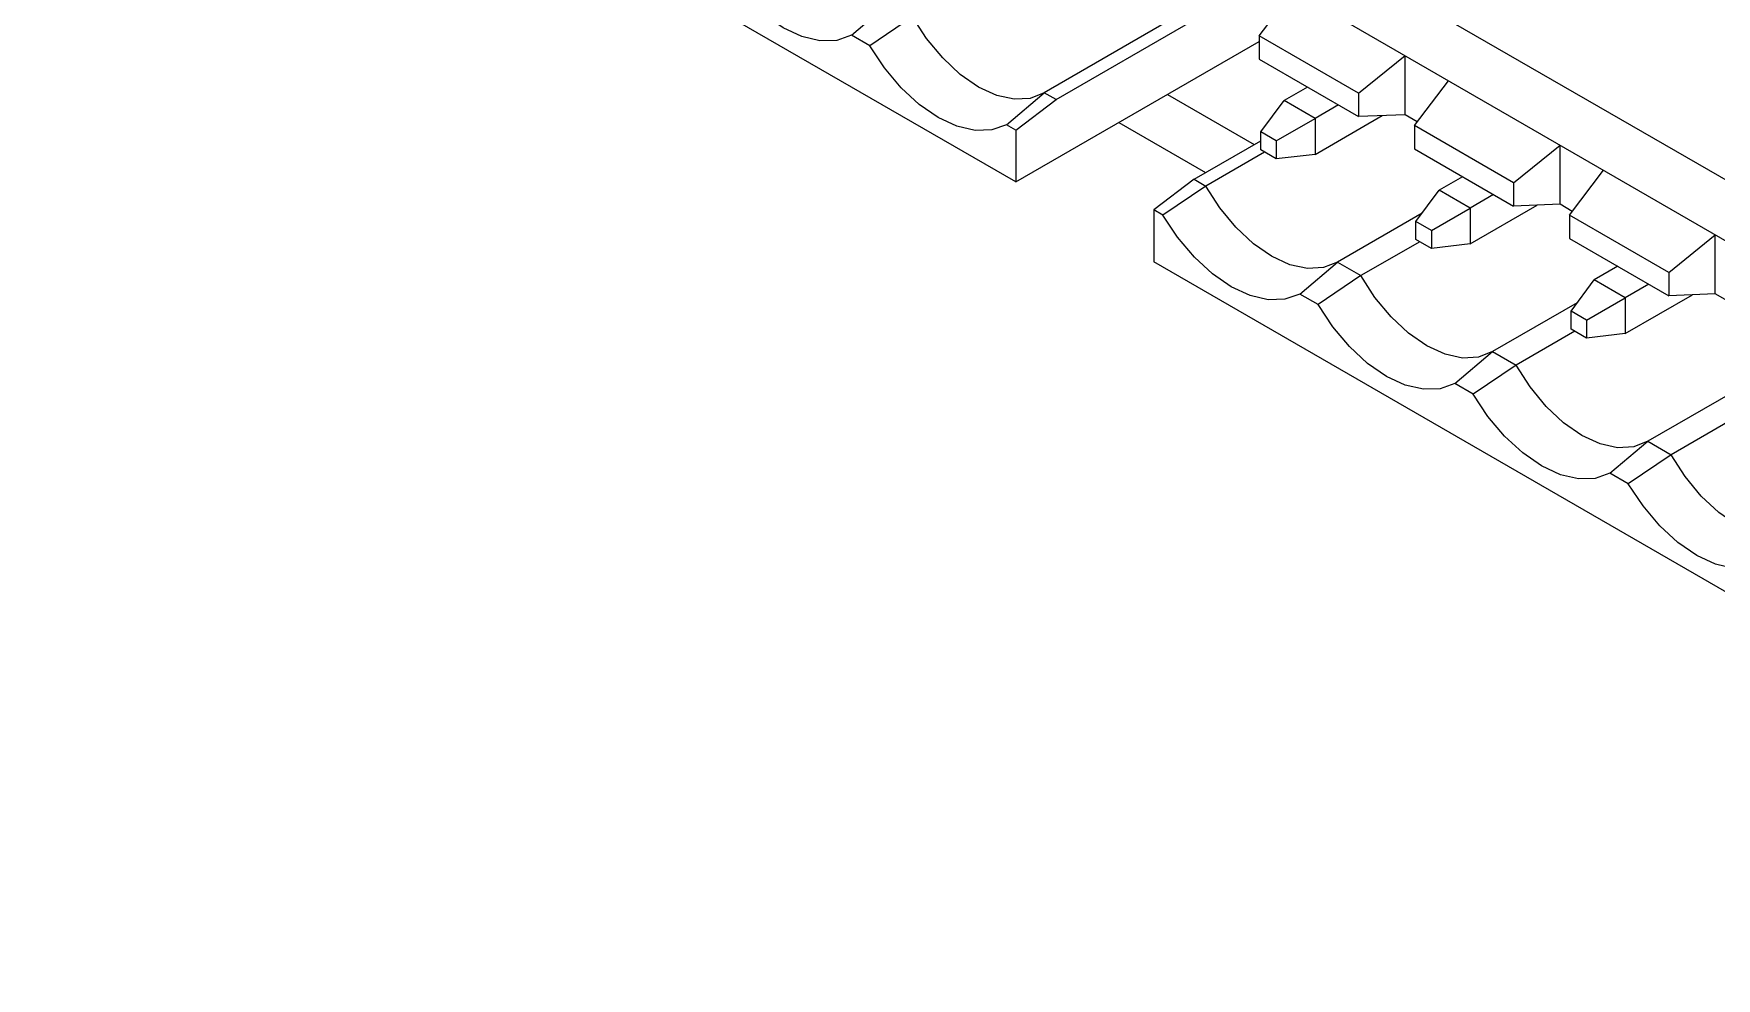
# Model space of a CAD drawing. Header units: millimetres. Extents: x 125 to 686, y 158 to 585.
# Drawn here: x 188.14 to 226.5, y 473.52 to 495.04 of the extents above; entities that cross this region are included whole.
import ezdxf

# ---------------------------------------------------------------- set-up
doc = ezdxf.new("R2010")
doc.units = ezdxf.units.MM

msp = doc.modelspace()

# ---------------------------------------------------------------- linework, layer by layer
at = {"color": 7, "linetype": 'Continuous', "lineweight": 25}
for p, q in [((210.528, 491.66), (182.244, 507.988)), ((244.08, 481.681), (215.796, 498.009)), ((214.594, 497.315), (242.878, 480.987)), ((216.079, 494.988), (216.856, 496.009)), ((206.783, 495.006), (207.644, 495.734)), ((208.179, 495.424), (207.201, 494.764)), ((214.291, 495.489), (211.179, 493.693)), ((211.447, 493.538), (214.559, 495.334)), ((207.201, 494.764), (206.783, 495.006)), ((210.528, 491.66), (216.079, 494.864)), ((218.341, 493.682), (216.079, 494.988)), ((216.079, 494.988), (216.079, 494.457)), ((216.079, 494.457), (218.341, 493.151)), ((218.341, 493.682), (219.402, 494.539)), ((219.402, 493.192), (219.402, 494.539)), ((210.319, 492.965), (211.179, 493.693)), ((211.447, 493.538), (211.179, 493.693)), ((213.986, 493.656), (215.966, 492.514)), ((217.179, 493.822), (216.644, 493.514)), ((218.341, 493.682), (218.341, 493.151)), ((219.614, 492.947), (220.392, 493.968)), ((210.528, 492.844), (211.447, 493.538)), ((216.114, 492.799), (216.644, 493.514)), ((217.351, 493.105), (216.644, 493.514)), ((217.886, 493.414), (217.351, 493.105)), ((210.528, 492.844), (210.319, 492.965)), ((210.528, 492.844), (210.528, 491.66)), ((212.876, 493.015), (214.855, 491.873)), ((216.468, 492.595), (217.351, 493.105)), ((217.351, 492.289), (218.881, 493.172)), ((217.351, 493.105), (217.351, 492.289)), ((219.402, 493.192), (218.341, 493.151)), ((219.679, 493.032), (219.402, 493.192)), ((221.877, 491.641), (219.614, 492.947)), ((219.614, 492.947), (219.614, 492.416)), ((214.594, 491.721), (216.114, 492.599)), ((216.468, 492.595), (216.114, 492.799)), ((216.114, 492.391), (216.114, 492.799)), ((216.468, 492.595), (216.468, 492.187)), ((221.877, 491.641), (222.938, 492.498)), ((222.938, 491.151), (222.938, 492.498)), ((216.201, 492.34), (214.861, 491.567)), ((216.468, 492.187), (216.114, 492.391)), ((217.351, 492.289), (216.468, 492.187)), ((219.614, 492.416), (221.877, 491.11)), ((214.594, 491.721), (213.674, 491.028)), ((214.594, 491.721), (214.861, 491.567)), ((220.714, 491.781), (220.18, 491.473)), ((223.15, 490.906), (223.928, 491.927)), ((214.861, 491.567), (213.883, 490.907)), ((219.65, 490.758), (220.18, 491.473)), ((220.887, 491.064), (220.18, 491.473)), ((221.421, 491.373), (220.887, 491.064)), ((221.877, 491.641), (221.877, 491.11)), ((213.674, 491.028), (213.674, 489.844)), ((213.883, 490.907), (213.674, 491.028)), ((219.791, 490.949), (217.861, 489.835)), ((220.003, 490.554), (220.887, 491.064)), ((220.887, 490.248), (222.416, 491.131)), ((220.887, 491.064), (220.887, 490.248)), ((222.938, 491.151), (221.877, 491.11)), ((223.214, 490.991), (222.938, 491.151)), ((220.003, 490.554), (219.65, 490.758)), ((219.65, 490.35), (219.65, 490.758)), ((220.003, 490.554), (220.003, 490.146)), ((225.412, 489.6), (223.15, 490.906)), ((223.15, 490.906), (223.15, 490.375)), ((219.737, 490.299), (218.397, 489.526)), ((220.003, 490.146), (219.65, 490.35)), ((220.887, 490.248), (220.003, 490.146)), ((223.15, 490.375), (225.412, 489.069)), ((225.412, 489.6), (226.473, 490.457)), ((226.473, 489.11), (226.473, 490.457)), ((241.959, 473.515), (213.674, 489.844)), ((217.001, 489.107), (217.861, 489.835)), ((217.861, 489.835), (218.397, 489.526)), ((218.397, 489.526), (217.419, 488.866)), ((223.185, 488.717), (223.715, 489.432)), ((224.25, 489.74), (223.715, 489.432)), ((224.422, 489.023), (223.715, 489.432)), ((225.412, 489.6), (225.412, 489.069)), ((217.419, 488.866), (217.001, 489.107)), ((223.539, 488.513), (224.422, 489.023)), ((224.957, 489.332), (224.422, 489.023)), ((224.422, 488.207), (225.952, 489.09)), ((224.422, 489.023), (224.422, 488.207)), ((226.473, 489.11), (225.412, 489.069)), ((226.75, 488.95), (226.473, 489.11)), ((223.327, 488.908), (221.397, 487.794)), ((223.539, 488.513), (223.185, 488.717)), ((223.185, 488.309), (223.185, 488.717)), ((223.273, 488.258), (221.933, 487.485)), ((223.539, 488.105), (223.185, 488.309)), ((223.539, 488.513), (223.539, 488.105)), ((224.422, 488.207), (223.539, 488.105)), ((220.537, 487.066), (221.397, 487.794)), ((221.933, 487.485), (220.954, 486.825)), ((221.397, 487.794), (221.933, 487.485)), ((220.954, 486.825), (220.537, 487.066)), ((226.862, 486.867), (224.933, 485.753)), ((226.808, 486.217), (225.468, 485.444)), ((224.072, 485.025), (224.933, 485.753)), ((224.933, 485.753), (225.468, 485.444)), ((225.468, 485.444), (224.49, 484.784)), ((224.49, 484.784), (224.072, 485.025))]:
    msp.add_line(p, q, dxfattribs=at)
at = {"color": 7, "linetype": 'Continuous', "lineweight": 25, "flags": 128}
for points in [[(206.783, 495.006), (206.448, 494.887), (206.066, 494.875), (205.653, 494.971), (205.225, 495.171), (204.796, 495.466), (204.383, 495.847), (204.001, 496.299), (203.666, 496.805)], [(211.179, 493.693), (210.86, 493.565), (210.494, 493.545), (210.095, 493.632), (209.679, 493.824), (209.264, 494.112), (208.865, 494.485), (208.498, 494.929), (208.179, 495.424)], [(210.319, 492.965), (209.983, 492.846), (209.602, 492.834), (209.189, 492.93), (208.76, 493.13), (208.331, 493.425), (207.918, 493.806), (207.537, 494.258), (207.201, 494.764)], [(217.861, 489.835), (217.543, 489.708), (217.176, 489.687), (216.777, 489.774), (216.361, 489.966), (215.946, 490.254), (215.547, 490.628), (215.18, 491.071), (214.861, 491.567)], [(217.001, 489.107), (216.665, 488.989), (216.284, 488.977), (215.871, 489.073), (215.442, 489.272), (215.013, 489.568), (214.6, 489.949), (214.219, 490.401), (213.883, 490.907)], [(221.397, 487.794), (221.078, 487.667), (220.712, 487.646), (220.313, 487.733), (219.897, 487.925), (219.481, 488.213), (219.082, 488.587), (218.716, 489.03), (218.397, 489.526)], [(220.537, 487.066), (220.201, 486.948), (219.82, 486.936), (219.407, 487.032), (218.978, 487.231), (218.549, 487.527), (218.136, 487.908), (217.754, 488.36), (217.419, 488.866)], [(224.933, 485.753), (224.614, 485.626), (224.247, 485.605), (223.848, 485.692), (223.433, 485.884), (223.017, 486.172), (222.618, 486.546), (222.251, 486.989), (221.933, 487.485)], [(224.072, 485.025), (223.737, 484.907), (223.355, 484.895), (222.942, 484.991), (222.513, 485.19), (222.084, 485.486), (221.671, 485.867), (221.29, 486.319), (220.954, 486.825)], [(228.468, 483.712), (228.149, 483.585), (227.783, 483.564), (227.384, 483.651), (226.968, 483.843), (226.552, 484.131), (226.153, 484.505), (225.787, 484.948), (225.468, 485.444)], [(227.608, 482.984), (227.272, 482.865), (226.891, 482.854), (226.478, 482.95), (226.049, 483.149), (225.62, 483.445), (225.207, 483.826), (224.826, 484.278), (224.49, 484.784)]]:
    msp.add_lwpolyline(points, dxfattribs=at)

doc.saveas('drawing.dxf')
